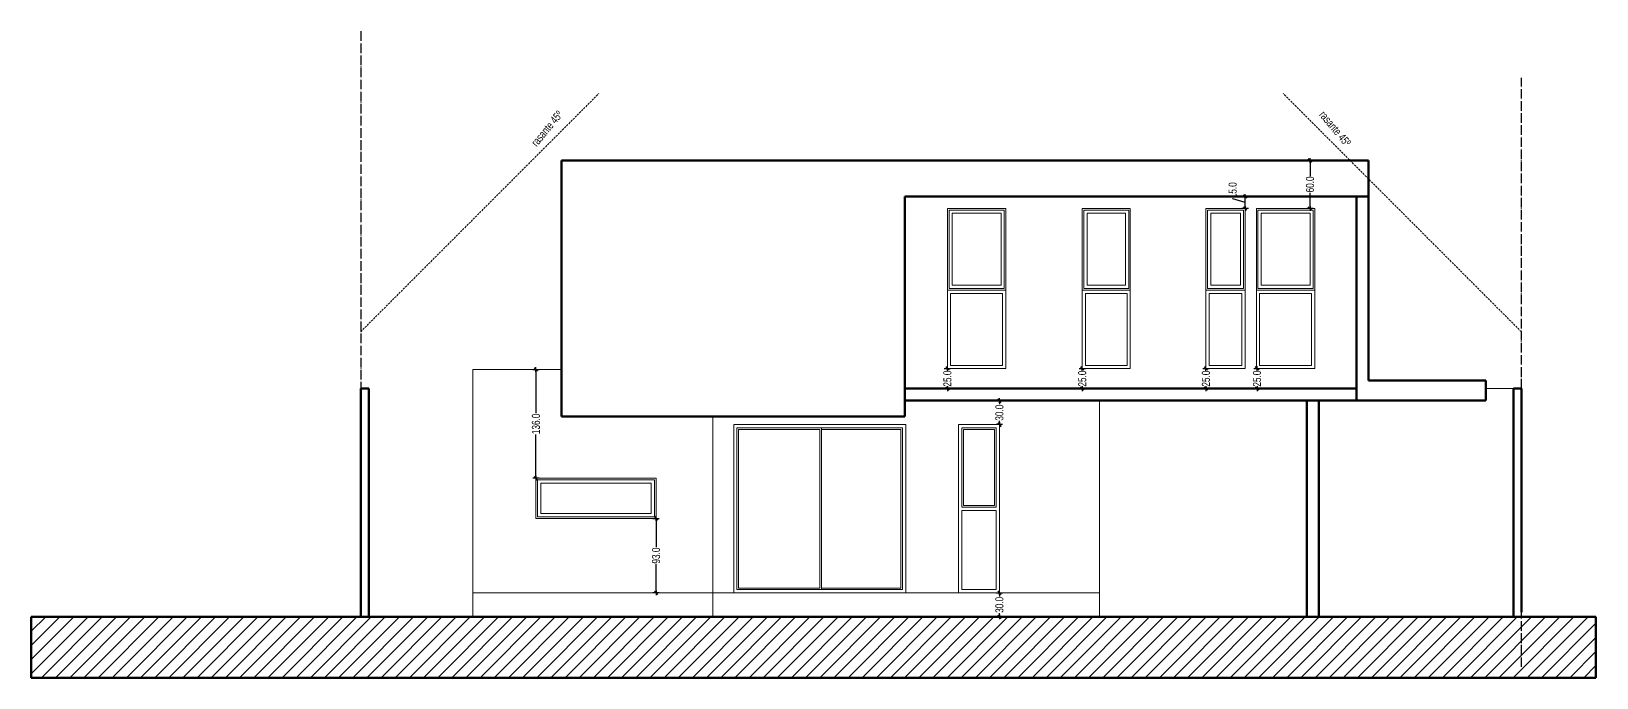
# Model space of a CAD drawing. Header units: centimetres. Extents: x 56177 to 99483, y 493 to 15482.
# Drawn here: x 67968 to 69924, y 3733 to 4540 of the extents above; entities that cross this region are included whole.
import ezdxf

# ---------------------------------------------------------------- set-up
doc = ezdxf.new("R2010")
doc.units = ezdxf.units.CM
doc.header["$MEASUREMENT"] = 0
doc.linetypes.add('ACAD_ISO04W100', pattern=[30, 24, -3, 0, -3])
doc.linetypes.add('HIDDEN', pattern=[0.375, 0.25, -0.125])
for name, color, linetype, lineweight in [('0.1', 253, 'Continuous', 13), ('0.1 COTAS', 52, 'Continuous', 13), ('0.15 PROYECCIONES', 6, 'HIDDEN', 15), ('0.15 TEXTOS', 212, 'Continuous', 20), ('0.5 MUROS', 1, 'Continuous', 50), ('0.8 TERRENO', 5, 'Continuous', 80)]:
    doc.layers.add(name, color=color, linetype=linetype, lineweight=lineweight)
doc.layers.add('0.10 EJES', color=120, linetype='ACAD_ISO04W100')
doc.layers.add('0.12 MOBILIARIO BLOQUES', color=251, linetype='Continuous', lineweight=13, true_color=0x616161)
doc.layers.add('COLOR_ NARANJO', color=2, linetype='Continuous', true_color=0xffff14)
doc.styles.add('NICOLAS 2', font='swisscl.ttf')
doc.dimstyles.new('NICO CMS PEQUEÑAS', dxfattribs={"dimtxt": 10, "dimasz": 2, "dimexe": 0.18, "dimexo": 0.0625, "dimgap": 0.09, "dimtad": 0, "dimdec": 1, "dimzin": 0, "dimdsep": 46, "dimtxsty": 'NICOLAS 2', "dimblk": 'CRUZ2', "dimcen": 0.09, "dimse1": 1, "dimse2": 1, "dimclrd": 256, "dimclrt": 2, "dimadec": 0, "dimazin": 0, "dimtfac": 1, "dimtdec": 1, "dimtofl": 0, "dimtmove": 1, "dimatfit": 2, "dimldrblk": 'CRUZ2', "dimfxl": 1, "dimtolj": 1, "dimtzin": 0, "dimarcsym": 0})

# ---------------------------------------------------------------- blocks, each defined once
blk = doc.blocks.new('CRUZ2')
at = {"layer": 'COLOR_ NARANJO', "color": 8}
for p, q in [((-1.5, 0), (1.5, 0)), ((0, 2), (0, -2))]:
    blk.add_line(p, q, dxfattribs=at)
at = {"layer": 'COLOR_ NARANJO', "color": 4}
blk.add_lwpolyline([(-1.06, -1.06), (0, 0), (1.06, 1.06)], dxfattribs=at)
blk = doc.blocks.new('*D216')
at = {"layer": '0.1 COTAS', "lineweight": -2, "transparency": 16777216}
for p, q in [((69112.6, 4116.6), (69112.6, 4116.5)), ((69112.6, 4095.6), (69112.6, 4095.7))]:
    blk.add_line(p, q, dxfattribs=at)
at = {"layer": 'Defpoints', "color": 0, "transparency": 16777216}
for p in [(69112.6, 4118.6), (69112.6, 4093.6), (69112.6, 4093.6)]:
    blk.add_point(p, dxfattribs=at)
at = {"layer": '0.1 COTAS', "lineweight": -2, "transparency": 16777216, "xscale": 2, "yscale": 2, "zscale": 2}
for p, rotation in [((69112.6, 4118.6), 90), ((69112.6, 4093.6), 270)]:
    blk.add_blockref('CRUZ2', p, dxfattribs=dict(at, rotation=rotation))
at = {"layer": '0.1 COTAS', "color": 2, "transparency": 16777216, "insert": (69112.6, 4106.1), "char_height": 10, "attachment_point": 5, "rotation": 90, "style": 'NICOLAS 2'}
blk.add_mtext('\\A1;25.0', dxfattribs=at)
blk = doc.blocks.new('*D217')
at = {"layer": '0.1 COTAS', "lineweight": -2, "transparency": 16777216}
for p, q in [((69281.1, 4116.6), (69281.1, 4116.5)), ((69281.1, 4095.6), (69281.1, 4095.7))]:
    blk.add_line(p, q, dxfattribs=at)
at = {"layer": 'Defpoints', "color": 0, "transparency": 16777216}
for p in [(69281.1, 4118.6), (69281.1, 4093.6), (69281.1, 4093.6)]:
    blk.add_point(p, dxfattribs=at)
at = {"layer": '0.1 COTAS', "lineweight": -2, "transparency": 16777216, "xscale": 2, "yscale": 2, "zscale": 2}
for p, rotation in [((69281.1, 4118.6), 90), ((69281.1, 4093.6), 270)]:
    blk.add_blockref('CRUZ2', p, dxfattribs=dict(at, rotation=rotation))
at = {"layer": '0.1 COTAS', "color": 2, "transparency": 16777216, "insert": (69281.1, 4106.1), "char_height": 10, "attachment_point": 5, "rotation": 90, "style": 'NICOLAS 2'}
blk.add_mtext('\\A1;25.0', dxfattribs=at)
blk = doc.blocks.new('*D218')
at = {"layer": '0.1 COTAS', "lineweight": -2, "transparency": 16777216}
for p, q in [((69435.6, 4116.6), (69435.6, 4116.5)), ((69435.6, 4095.6), (69435.6, 4095.7))]:
    blk.add_line(p, q, dxfattribs=at)
at = {"layer": 'Defpoints', "color": 0, "transparency": 16777216}
for p in [(69435.6, 4118.6), (69435.6, 4093.6), (69435.6, 4093.6)]:
    blk.add_point(p, dxfattribs=at)
at = {"layer": '0.1 COTAS', "lineweight": -2, "transparency": 16777216, "xscale": 2, "yscale": 2, "zscale": 2}
for p, rotation in [((69435.6, 4118.6), 90), ((69435.6, 4093.6), 270)]:
    blk.add_blockref('CRUZ2', p, dxfattribs=dict(at, rotation=rotation))
at = {"layer": '0.1 COTAS', "color": 2, "transparency": 16777216, "insert": (69435.6, 4106.1), "char_height": 10, "attachment_point": 5, "rotation": 90, "style": 'NICOLAS 2'}
blk.add_mtext('\\A1;25.0', dxfattribs=at)
blk = doc.blocks.new('*D219')
at = {"layer": '0.1 COTAS', "lineweight": -2, "transparency": 16777216}
for p, q in [((69499.4, 4116.6), (69499.4, 4116.5)), ((69499.4, 4095.6), (69499.4, 4095.7))]:
    blk.add_line(p, q, dxfattribs=at)
at = {"layer": 'Defpoints', "color": 0, "transparency": 16777216}
for p in [(69498.6, 4118.6), (69498.6, 4093.6), (69499.4, 4093.6)]:
    blk.add_point(p, dxfattribs=at)
at = {"layer": '0.1 COTAS', "lineweight": -2, "transparency": 16777216, "xscale": 2, "yscale": 2, "zscale": 2}
for p, rotation in [((69499.4, 4118.6), 90), ((69499.4, 4093.6), 270)]:
    blk.add_blockref('CRUZ2', p, dxfattribs=dict(at, rotation=rotation))
at = {"layer": '0.1 COTAS', "color": 2, "transparency": 16777216, "insert": (69499.4, 4106.1), "char_height": 10, "attachment_point": 5, "rotation": 90, "style": 'NICOLAS 2'}
blk.add_mtext('\\A1;25.0', dxfattribs=at)
blk = doc.blocks.new('*D220')
at = {"layer": '0.1 COTAS', "lineweight": -2, "transparency": 16777216}
for p, q in [((69565.6, 4376.6), (69565.6, 4359)), ((69565.6, 4320.6), (69565.6, 4338.2))]:
    blk.add_line(p, q, dxfattribs=at)
at = {"layer": 'Defpoints', "color": 0, "transparency": 16777216}
for p in [(69565.6, 4378.6), (69571.6, 4378.6), (69571.6, 4318.6)]:
    blk.add_point(p, dxfattribs=at)
at = {"layer": '0.1 COTAS', "lineweight": -2, "transparency": 16777216, "xscale": 2, "yscale": 2, "zscale": 2}
for p, rotation in [((69565.6, 4378.6), 90), ((69565.6, 4318.6), 270)]:
    blk.add_blockref('CRUZ2', p, dxfattribs=dict(at, rotation=rotation))
at = {"layer": '0.1 COTAS', "color": 2, "transparency": 16777216, "insert": (69565.6, 4348.6), "char_height": 10, "attachment_point": 5, "rotation": 90, "style": 'NICOLAS 2'}
blk.add_mtext('\\A1;60.0', dxfattribs=at)
blk = doc.blocks.new('*D221')
at = {"layer": '0.1 COTAS', "lineweight": -2, "transparency": 16777216}
for p, q in [((69469, 4330.8), (69469, 4331)), ((69484.6, 4326.1), (69469, 4330.8)), ((69484.6, 4320.6), (69484.6, 4331.6))]:
    blk.add_line(p, q, dxfattribs=at)
at = {"layer": 'Defpoints', "color": 0, "transparency": 16777216}
for p in [(69484.6, 4333.6), (69484.6, 4333.6), (69484.6, 4318.6)]:
    blk.add_point(p, dxfattribs=at)
at = {"layer": '0.1 COTAS', "lineweight": -2, "transparency": 16777216, "xscale": 2, "yscale": 2, "zscale": 2}
for p, rotation in [((69484.6, 4333.6), 90), ((69484.6, 4318.6), 270)]:
    blk.add_blockref('CRUZ2', p, dxfattribs=dict(at, rotation=rotation))
at = {"layer": '0.1 COTAS', "color": 2, "transparency": 16777216, "insert": (69469, 4341.3), "char_height": 10, "attachment_point": 5, "rotation": 90, "style": 'NICOLAS 2'}
blk.add_mtext('\\A1;15.0', dxfattribs=at)
blk = doc.blocks.new('*D222')
at = {"layer": '0.1 COTAS', "lineweight": -2, "transparency": 16777216}
for p, q in [((69177.6, 3836.6), (69177.6, 3834)), ((69177.6, 3810.6), (69177.6, 3813.2))]:
    blk.add_line(p, q, dxfattribs=at)
at = {"layer": 'Defpoints', "color": 0, "transparency": 16777216}
for p in [(69177.6, 3838.6), (69177.6, 3808.6), (69177.6, 3808.6)]:
    blk.add_point(p, dxfattribs=at)
at = {"layer": '0.1 COTAS', "lineweight": -2, "transparency": 16777216, "xscale": 2, "yscale": 2, "zscale": 2}
for p, rotation in [((69177.6, 3838.6), 90), ((69177.6, 3808.6), 270)]:
    blk.add_blockref('CRUZ2', p, dxfattribs=dict(at, rotation=rotation))
at = {"layer": '0.1 COTAS', "color": 2, "transparency": 16777216, "insert": (69177.6, 3823.6), "char_height": 10, "attachment_point": 5, "rotation": 90, "style": 'NICOLAS 2'}
blk.add_mtext('\\A1;30.0', dxfattribs=at)
blk = doc.blocks.new('*D223')
at = {"layer": '0.1 COTAS', "lineweight": -2, "transparency": 16777216}
for p, q in [((69177.6, 4076.6), (69177.6, 4074)), ((69177.6, 4050.6), (69177.6, 4053.2))]:
    blk.add_line(p, q, dxfattribs=at)
at = {"layer": 'Defpoints', "color": 0, "transparency": 16777216}
for p in [(69177.6, 4078.6), (69177.6, 4078.6), (69177.6, 4048.6)]:
    blk.add_point(p, dxfattribs=at)
at = {"layer": '0.1 COTAS', "lineweight": -2, "transparency": 16777216, "xscale": 2, "yscale": 2, "zscale": 2}
for p, rotation in [((69177.6, 4078.6), 90), ((69177.6, 4048.6), 270)]:
    blk.add_blockref('CRUZ2', p, dxfattribs=dict(at, rotation=rotation))
at = {"layer": '0.1 COTAS', "color": 2, "transparency": 16777216, "insert": (69177.6, 4063.6), "char_height": 10, "attachment_point": 5, "rotation": 90, "style": 'NICOLAS 2'}
blk.add_mtext('\\A1;30.0', dxfattribs=at)
blk = doc.blocks.new('*D224')
at = {"layer": '0.1 COTAS', "lineweight": -2, "transparency": 16777216}
for p, q in [((68748.6, 3929.6), (68748.6, 3895.5)), ((68748.6, 3840.6), (68748.6, 3874.7))]:
    blk.add_line(p, q, dxfattribs=at)
at = {"layer": 'Defpoints', "color": 0, "transparency": 16777216}
for p in [(68748.6, 3931.6), (68748.6, 3838.6), (68748.6, 3838.6)]:
    blk.add_point(p, dxfattribs=at)
at = {"layer": '0.1 COTAS', "lineweight": -2, "transparency": 16777216, "xscale": 2, "yscale": 2, "zscale": 2}
for p, rotation in [((68748.6, 3931.6), 90), ((68748.6, 3838.6), 270)]:
    blk.add_blockref('CRUZ2', p, dxfattribs=dict(at, rotation=rotation))
at = {"layer": '0.1 COTAS', "color": 2, "transparency": 16777216, "insert": (68748.6, 3885.1), "char_height": 10, "attachment_point": 5, "rotation": 90, "style": 'NICOLAS 2'}
blk.add_mtext('\\A1;93.0', dxfattribs=at)
blk = doc.blocks.new('*D225')
at = {"layer": '0.1 COTAS', "lineweight": -2, "transparency": 16777216}
for p, q in [((68598.6, 4115.6), (68598.6, 4063)), ((68598.6, 3983.6), (68598.6, 4036.2))]:
    blk.add_line(p, q, dxfattribs=at)
at = {"layer": 'Defpoints', "color": 0, "transparency": 16777216}
for p in [(68598.6, 4117.6), (68598.6, 4117.6), (68598.6, 3981.6)]:
    blk.add_point(p, dxfattribs=at)
at = {"layer": '0.1 COTAS', "lineweight": -2, "transparency": 16777216, "xscale": 2, "yscale": 2, "zscale": 2}
for p, rotation in [((68598.6, 4117.6), 90), ((68598.6, 3981.6), 270)]:
    blk.add_blockref('CRUZ2', p, dxfattribs=dict(at, rotation=rotation))
at = {"layer": '0.1 COTAS', "color": 2, "transparency": 16777216, "insert": (68598.6, 4049.6), "char_height": 10, "attachment_point": 5, "rotation": 90, "style": 'NICOLAS 2'}
blk.add_mtext('\\A1;136.0', dxfattribs=at)

msp = doc.modelspace()

# ---------------------------------------------------------------- hatches: boundary and pattern name
at = {"layer": '0.1'}
h = msp.add_hatch(dxfattribs=at)
h.set_pattern_fill('ANSI31', color=256, scale=100, style=0)
h.set_pattern_definition([(45, (-113.575, -1340.897), (-8.8388348, 8.8388348), [])])
h.paths.add_polyline_path([(67968.14, 3808.6), (69923.76, 3808.6), (69922.6, 3732.65), (67968.14, 3732.65)])

# ---------------------------------------------------------------- linework, layer by layer
at = {"layer": '0.10 EJES', "ltscale": 0.5}
for p, q in [((68379.63, 4539.79), (68379.63, 3808.6)), ((69829.63, 3746.05), (69829.63, 4481.65))]:
    msp.add_line(p, q, dxfattribs=at)
at = {"layer": '0.12 MOBILIARIO BLOQUES'}
for p, q in [((69114.63, 4316.6), (69183.63, 4316.6)), ((69114.63, 4218.6), (69114.63, 4316.6)), ((69183.63, 4316.6), (69183.63, 4218.6)), ((69283.13, 4316.6), (69339.13, 4316.6)), ((69283.13, 4218.6), (69283.13, 4316.6)), ((69339.13, 4316.6), (69339.13, 4218.6)), ((69437.63, 4316.6), (69482.63, 4316.6)), ((69437.63, 4218.6), (69437.63, 4316.6)), ((69482.63, 4316.6), (69482.63, 4218.6)), ((69569.63, 4316.6), (69500.63, 4316.6)), ((69500.63, 4316.6), (69500.63, 4218.6)), ((69569.63, 4218.6), (69569.63, 4316.6)), ((69112.63, 4216.6), (69185.63, 4216.6)), ((69114.63, 4218.6), (69183.63, 4218.6)), ((69281.13, 4216.6), (69341.13, 4216.6)), ((69283.13, 4218.6), (69339.13, 4218.6)), ((69435.63, 4216.6), (69484.63, 4216.6)), ((69437.63, 4218.6), (69482.63, 4218.6)), ((69498.63, 4216.6), (69571.63, 4216.6)), ((69500.63, 4218.6), (69569.63, 4218.6)), ((68519.63, 4117.6), (68519.63, 3808.6)), ((68519.63, 4117.6), (68630.63, 4117.6)), ((69819.63, 4093.6), (69785.35, 4093.6)), ((69302.63, 4078.6), (69302.63, 3808.6)), ((68819.63, 4058.6), (68819.63, 3808.6)), ((68953.13, 4042.6), (68953.13, 3844.6)), ((68955.13, 4044.6), (68955.13, 3842.6)), ((69130.63, 3945.6), (69173.63, 3945.6)), ((69130.63, 3941.6), (69173.63, 3941.6)), ((68519.63, 3838.6), (69302.63, 3838.6))]:
    msp.add_line(p, q, dxfattribs=at)
for points in [[(69112.63, 4318.6), (69185.63, 4318.6), (69185.63, 4118.6), (69112.63, 4118.6)], [(69118.63, 4312.6), (69179.63, 4312.6), (69179.63, 4222.6), (69118.63, 4222.6)], [(69281.13, 4318.6), (69341.13, 4318.6), (69341.13, 4118.6), (69281.13, 4118.6)], [(69287.13, 4312.6), (69335.13, 4312.6), (69335.13, 4222.6), (69287.13, 4222.6)], [(69435.63, 4318.6), (69484.63, 4318.6), (69484.63, 4118.6), (69435.63, 4118.6)], [(69441.63, 4312.6), (69478.63, 4312.6), (69478.63, 4222.6), (69441.63, 4222.6)], [(69498.63, 4318.6), (69571.63, 4318.6), (69571.63, 4118.6), (69498.63, 4118.6)], [(69504.63, 4222.6), (69565.63, 4222.6), (69565.63, 4312.6), (69504.63, 4312.6)], [(69185.63, 4216.6), (69112.63, 4216.6), (69112.63, 4118.6), (69185.63, 4118.6)], [(69181.63, 4212.6), (69116.63, 4212.6), (69116.63, 4122.6), (69181.63, 4122.6)], [(69281.13, 4216.6), (69341.13, 4216.6), (69341.13, 4118.6), (69281.13, 4118.6)], [(69285.13, 4212.6), (69337.13, 4212.6), (69337.13, 4122.6), (69285.13, 4122.6)], [(69435.63, 4216.6), (69484.63, 4216.6), (69484.63, 4118.6), (69435.63, 4118.6)], [(69439.63, 4212.6), (69480.63, 4212.6), (69480.63, 4122.6), (69439.63, 4122.6)], [(69498.63, 4216.6), (69571.63, 4216.6), (69571.63, 4118.6), (69498.63, 4118.6)], [(69502.63, 4212.6), (69567.63, 4212.6), (69567.63, 4122.6), (69502.63, 4122.6)], [(68845.63, 4048.6), (69060.63, 4048.6), (69060.63, 3838.6), (68845.63, 3838.6)], [(69126.63, 4048.6), (69177.63, 4048.6), (69177.63, 3838.6), (69126.63, 3838.6)], [(68849.63, 4044.6), (69056.63, 4044.6), (69056.63, 3842.6), (68849.63, 3842.6)], [(69132.63, 4042.6), (69171.63, 4042.6), (69171.63, 3947.6), (69132.63, 3947.6)], [(68598.63, 3981.6), (68748.63, 3981.6), (68748.63, 3931.6), (68598.63, 3931.6)], [(68600.63, 3979.6), (68746.63, 3979.6), (68746.63, 3933.6), (68600.63, 3933.6)], [(68604.63, 3975.6), (68742.63, 3975.6), (68742.63, 3937.6), (68604.63, 3937.6)]]:
    msp.add_lwpolyline(points, close=True, dxfattribs=at)
for points in [[(68953.13, 3844.6), (68851.63, 3844.6), (68851.63, 4042.6), (68953.13, 4042.6)], [(68955.13, 4042.6), (69054.63, 4042.6), (69054.63, 3844.6), (68955.13, 3844.6)], [(69130.63, 3945.6), (69130.63, 4044.6), (69173.63, 4044.6), (69173.63, 3945.6)], [(69173.63, 3941.6), (69173.63, 3842.6), (69130.63, 3842.6), (69130.63, 3941.6)]]:
    msp.add_lwpolyline(points, dxfattribs=at)
at = {"layer": '0.15 PROYECCIONES', "ltscale": 10}
for p, q in [((68379.63, 4164.6), (68677.14, 4462.11)), ((69829.63, 4164.6), (69532.12, 4462.11))]:
    msp.add_line(p, q, dxfattribs=at)
at = {"layer": '0.5 MUROS', "ltscale": 10}
for p, q in [((68630.63, 4378.6), (69638.63, 4378.6)), ((68630.63, 4378.6), (68630.63, 4058.6)), ((69638.63, 4378.6), (69638.63, 4103.6)), ((69059.63, 4333.6), (69638.63, 4333.6)), ((69059.63, 4333.6), (69059.63, 4058.6)), ((69623.63, 4333.6), (69623.63, 4078.6)), ((68379.63, 4093.6), (68389.63, 4093.6)), ((68379.63, 4093.6), (68379.63, 3808.6)), ((68389.63, 4093.6), (68389.63, 3808.6)), ((69059.63, 4093.6), (69623.63, 4093.6)), ((69638.63, 4103.6), (69785.35, 4103.6)), ((69785.35, 4103.6), (69785.35, 4078.6)), ((69819.63, 4093.6), (69829.63, 4093.6)), ((69819.63, 4093.6), (69819.63, 3808.6)), ((69829.63, 4093.6), (69829.63, 3814.6)), ((69059.63, 4078.6), (69623.63, 4078.6)), ((69561.63, 4078.6), (69561.63, 3808.6)), ((69576.63, 4078.6), (69576.63, 3808.6)), ((69623.63, 4078.6), (69785.35, 4078.6)), ((68630.63, 4058.6), (69059.63, 4058.6)), ((68108.14, 3808.6), (69922.6, 3808.6))]:
    msp.add_line(p, q, dxfattribs=at)
at = {"layer": '0.8 TERRENO'}
for p, q in [((67968.14, 3808.6), (69922.6, 3808.6)), ((67968.14, 3808.6), (67968.14, 3732.65)), ((69922.6, 3732.65), (69922.6, 3808.6)), ((67968.14, 3732.65), (69922.6, 3732.65))]:
    msp.add_line(p, q, dxfattribs=at)

# ---------------------------------------------------------------- texts
at = {"layer": '0.15 TEXTOS', "char_height": 10, "width": 489.6147, "style": 'NICOLAS 2'}
for insert, attachment_point, rotation in [((68625.14, 4441.65), 3, 50.27618), ((69584.12, 4441.65), 1, 309.72382)]:
    msp.add_mtext('rasante 45º', dxfattribs=dict(at, insert=insert, attachment_point=attachment_point, rotation=rotation))

# ---------------------------------------------------------------- dimensions: what is measured, and where the dimension line sits
at = {"layer": '0.1 COTAS'}
for base, p1, p2, picture, middle in [((69565.6, 4378.6), (69571.63, 4318.6), (69571.63, 4378.6), '*D220', (69565.6, 4348.6)), ((69484.63, 4333.6), (69484.63, 4318.6), (69484.63, 4333.6), '*D221', (69468.95, 4331.07)), ((68598.63, 4117.6), (68598.63, 3981.6), (68598.63, 4117.6), '*D225', (68598.63, 4049.6)), ((69112.63, 4093.6), (69112.63, 4118.6), (69112.63, 4093.6), '*D216', (69112.63, 4106.1)), ((69281.13, 4093.6), (69281.13, 4118.6), (69281.13, 4093.6), '*D217', (69281.13, 4106.1)), ((69435.63, 4093.6), (69435.63, 4118.6), (69435.63, 4093.6), '*D218', (69435.63, 4106.1)), ((69499.45, 4093.6), (69498.63, 4118.6), (69498.63, 4093.6), '*D219', (69499.45, 4106.1)), ((69177.63, 4078.6), (69177.63, 4048.6), (69177.63, 4078.6), '*D223', (69177.63, 4063.6)), ((68748.63, 3838.6), (68748.63, 3931.6), (68748.63, 3838.6), '*D224', (68748.63, 3885.1)), ((69177.63, 3808.6), (69177.63, 3838.6), (69177.63, 3808.6), '*D222', (69177.63, 3823.6))]:
    dim = msp.add_linear_dim(base=base, p1=p1, p2=p2, angle=90, dimstyle='NICO CMS PEQUEÑAS', dxfattribs=at)
    dim.commit()
    dim.dimension.update_dxf_attribs({"geometry": picture, "text_midpoint": middle})

doc.saveas('drawing.dxf')
